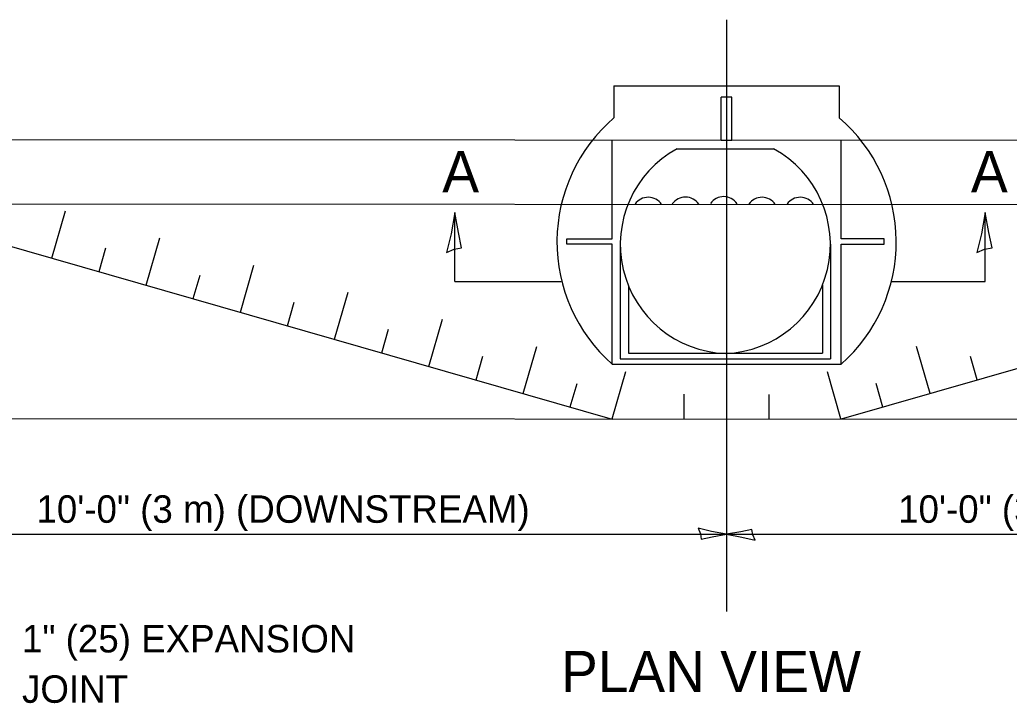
# Model space of a CAD drawing. Extents: x 99512 to 100192, y 99869 to 100309.
# Drawn here: x 99612.2 to 99698.7, y 100028.1 to 100087.8 of the extents above; entities that cross this region are included whole.
import ezdxf

# ---------------------------------------------------------------- set-up
doc = ezdxf.new("R2010")
doc.units = 0
for name, color, linetype in [('Alignment_EX_50 Centerline', 7, 'Continuous'), ('Design_PR_Back of Gutter or Curb line', 7, 'Continuous'), ('Design_PR_Roadway Dimensions', 7, 'Continuous'), ('Design_PR_Roadway Notes', 7, 'Continuous'), ('Level 43', 7, 'Continuous'), ('Level 52', 7, 'Continuous'), ('Level 53', 7, 'Continuous'), ('Level 54', 7, 'Continuous')]:
    doc.layers.add(name, color=color, linetype=linetype)

msp = doc.modelspace()

# ---------------------------------------------------------------- linework, layer by layer
at = {"layer": 'Alignment_EX_50 Centerline'}
msp.add_line((99674.008, 100087.836), (99674.008, 100036.134), dxfattribs=at)
at = {"layer": 'Design_PR_Back of Gutter or Curb line'}
for p, q in [((99586.747, 100077.393), (99761.272, 100077.282)), ((99582.052, 100071.768), (99765.967, 100071.651)), ((99583.918, 100053.006), (99764.101, 100052.889))]:
    msp.add_line(p, q, dxfattribs=at)
at = {"layer": 'Design_PR_Roadway Notes'}
for p, q in [((99650.26, 100064.982), (99650.26, 100071.006)), ((99696.622, 100064.982), (99696.622, 100071.006)), ((99650.26, 100064.982), (99659.536, 100064.982)), ((99688.441, 100064.982), (99696.622, 100064.982))]:
    msp.add_line(p, q, dxfattribs=at)
for points in [[(99649.528, 100067.507), (99650.2, 100067.792), (99650.845, 100067.901), (99650.563, 100069.256), (99650.26, 100071.006), (99649.92, 100069.139)], [(99695.89, 100067.507), (99696.562, 100067.792), (99697.207, 100067.901), (99696.925, 100069.256), (99696.622, 100071.006), (99696.282, 100069.139)]]:
    msp.add_lwpolyline(points, close=True, dxfattribs=at)
at = {"layer": 'Level 43'}
for p, q in [((99598.606, 100042.887), (99674.008, 100042.887)), ((99674.008, 100042.887), (99749.464, 100042.887))]:
    msp.add_line(p, q, dxfattribs=at)
for points in [[(99671.509, 100043.41), (99671.712, 100042.93), (99671.791, 100042.469), (99672.758, 100042.67), (99674.008, 100042.887), (99672.675, 100043.13)], [(99676.507, 100042.364), (99676.304, 100042.844), (99676.225, 100043.305), (99675.258, 100043.104), (99674.008, 100042.887), (99675.341, 100042.644)]]:
    msp.add_lwpolyline(points, close=True, dxfattribs=at)
at = {"layer": 'Level 52'}
for p, q in [((99664.159, 100082.076), (99683.86, 100082.076)), ((99664.159, 100082.076), (99664.159, 100079.262)), ((99674.008, 100082.076), (99674.008, 100081.089)), ((99683.86, 100082.076), (99683.86, 100079.262)), ((99674.47, 100081.083), (99673.534, 100081.083)), ((99673.534, 100077.33), (99673.534, 100081.083)), ((99674.47, 100077.33), (99674.47, 100081.083)), ((99664, 100068.687), (99664, 100077.336)), ((99673.534, 100077.33), (99674.002, 100077.33)), ((99674.002, 100077.33), (99674.47, 100077.33)), ((99684.019, 100068.687), (99684.019, 100077.309)), ((99669.676, 100076.574), (99678.118, 100076.574)), ((99660.028, 100068.219), (99660.028, 100068.687)), ((99660.028, 100068.687), (99664, 100068.687)), ((99687.787, 100068.687), (99684.019, 100068.687)), ((99687.787, 100068.219), (99687.787, 100068.687)), ((99664, 100068.219), (99660.028, 100068.219)), ((99664, 100057.749), (99664, 100068.219)), ((99664.717, 100068.219), (99664.717, 100058.214)), ((99683.098, 100068.219), (99683.098, 100058.214)), ((99684.019, 100057.749), (99684.019, 100068.219)), ((99684.019, 100068.219), (99687.787, 100068.219)), ((99665.434, 100064.598), (99665.434, 100058.7)), ((99682.381, 100064.643), (99682.381, 100058.7)), ((99664.717, 100058.214), (99683.098, 100058.214)), ((99665.434, 100058.7), (99682.381, 100058.7)), ((99664, 100057.749), (99684.019, 100057.749)), ((99664, 100057.749), (99664, 100057.749)), ((99684.019, 100057.737), (99684.019, 100057.737))]:
    msp.add_line(p, q, dxfattribs=at)
for centre, radius, start, end in [((99673.425, 100068.436), 14.248, 130.55916, 228.5914), ((99674.594, 100068.436), 14.248, 311.4086, 49.44084), ((99674.251, 100068.21), 9.534, 118.67977, 267.90434), ((99673.543, 100068.21), 9.534, 272.14115, 61.32023), ((99667.157, 100070.921), 1.406, 33.93548, 144.9585), ((99670.407, 100070.938), 1.406, 33.93548, 144.9585), ((99673.75, 100070.979), 1.406, 33.93548, 144.9585), ((99677.097, 100070.921), 1.406, 33.93548, 144.9585), ((99680.444, 100070.923), 1.406, 33.93548, 144.9585)]:
    msp.add_arc(centre, radius, start, end, dxfattribs=at)
at = {"layer": 'Level 53'}
for p, q in [((99598.555, 100071.756), (99664, 100052.952)), ((99749.464, 100071.744), (99684.019, 100052.94)), ((99749.173, 100071.663), (99684.019, 100052.94)), ((99615.031, 100067.022), (99616.213, 100071.141)), ((99623.269, 100064.655), (99624.451, 100068.774)), ((99619.15, 100065.84), (99619.741, 100067.901)), ((99631.507, 100062.288), (99632.689, 100066.407)), ((99627.388, 100063.476), (99627.982, 100065.534)), ((99639.745, 100059.921), (99640.927, 100064.04)), ((99635.626, 100061.109), (99636.22, 100063.17)), ((99647.983, 100057.554), (99649.165, 100061.673)), ((99643.867, 100058.745), (99644.458, 100060.806)), ((99656.221, 100055.187), (99657.406, 100059.306)), ((99691.798, 100055.175), (99690.613, 100059.294)), ((99652.105, 100056.378), (99652.696, 100058.439)), ((99695.914, 100056.369), (99695.323, 100058.427)), ((99664.018, 100052.982), (99665.203, 100057.101)), ((99683.998, 100052.97), (99682.816, 100057.089)), ((99660.343, 100054.014), (99660.934, 100056.072)), ((99687.676, 100054.002), (99687.085, 100056.063)), ((99670.288, 100052.982), (99670.288, 100055.124)), ((99677.728, 100052.97), (99677.728, 100055.112))]:
    msp.add_line(p, q, dxfattribs=at)
at = {"layer": 'Level 54'}
msp.add_line((99598.555, 100071.756), (99664, 100052.952), dxfattribs=at)

# ---------------------------------------------------------------- texts
at = {"layer": 'Design_PR_Roadway Dimensions'}
for s, p in [('10\'-0" (3 m) (DOWNSTREAM)', (99613.679, 100043.889)), ('10\'-0" (3 m) (UPSTREAM)', (99689.004, 100043.889))]:
    msp.add_text(s, height=2.4, dxfattribs=at).set_placement(p)
at = {"layer": 'Design_PR_Roadway Notes'}
for s, height, p in [('A', 3.6, (99649.156, 100072.768)), ('A', 3.6, (99695.367, 100072.768)), ('1" (25) EXPANSION', 2.4, (99612.418, 100032.561)), ('PLAN VIEW', 3.6, (99659.536, 100029.094)), ('JOINT', 2.4, (99612.418, 100028.161))]:
    msp.add_text(s, height=height, dxfattribs=at).set_placement(p)

doc.saveas('drawing.dxf')
